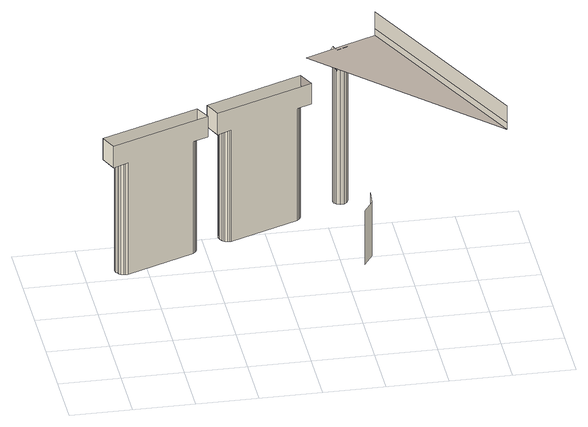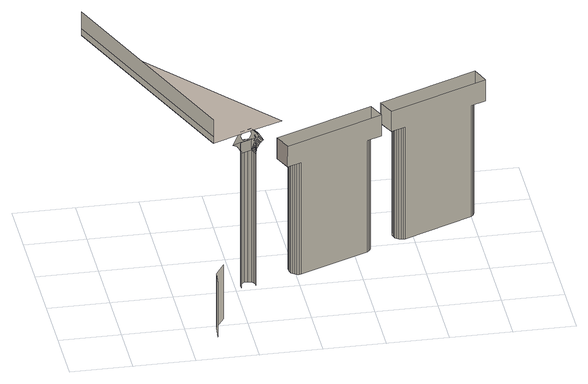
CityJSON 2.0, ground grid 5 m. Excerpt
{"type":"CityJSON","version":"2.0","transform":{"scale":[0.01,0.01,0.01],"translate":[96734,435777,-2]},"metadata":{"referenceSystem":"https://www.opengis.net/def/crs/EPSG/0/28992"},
"CityObjects":{
"bridge1":{"type":"Bridge","attributes":{"name":"Van Brienenoordbrug"},"children":["bridge1-1","bridge1-2","bridge1-3","bridge1-4","bridge1-5","bridge1-6","bridge1-7","bridge1-8","bridge1-9","bridge1-10","bridge1-11","bridge1-12","bridge1-13","bridge1-14","bridge1-15","bridge1-16","bridge1-17","bridge1-18","bridge1-19","bridge1-20","bridge1-21","bridge1-22","bridge1-23","bridge1-24","bridge1-25","bridge1-26","bridge1-27","bridge1-28","bridge1-29","bridge1-30","bridge1-31","bridge1-32","bridge1-33","bridge1-34","bridge1-35","bridge1-36","bridge1-37","bridge1-38","bridge1-39","bridge1-40","bridge1-41"],"geometry":[{"type":"MultiSurface","lod":"2","boundaries":[[[0,1,2,3,4]],[[5,6,7,8]],[[8,7,9,10]],[[11,12,6,5]],[[10,9,13,14]],[[15,16,12,11]],[[17,0,4,18,19,20,15,11,5,8,10,14,21,22,23]],[[14,13,24,21]],[[20,25,16,15]],[[21,24,26,22]],[[19,27,25,20]],[[22,26,28,23]],[[18,29,27,19]],[[23,28,30,17]],[[31,32,1,0,17,30,33,34]],[[4,3,35,36,37,38,39,29,18]],[[40,41,39,38,37]],[[34,33,42,43]],[[44,45,41,40]],[[43,42,46,47]],[[48,49,45,44]],[[47,46,50,51]],[[52,53,49,48]],[[37,36,31,34,43,47,51,54,55,56,57,52,48,44,40]],[[51,50,58,54]],[[57,59,53,52]],[[54,58,60,55]],[[56,61,59,57]],[[55,60,61,56]],[[36,35,62,32,31]],[[63,64,65,66,67]],[[68,69,70,71]],[[71,70,72,73]],[[74,75,69,68]],[[73,72,76,77]],[[78,79,75,74]],[[80,63,67,81,82,83,78,74,68,71,73,77,84,85,86]],[[77,76,87,84]],[[83,88,79,78]],[[84,87,89,85]],[[82,90,88,83]],[[85,89,91,86]],[[81,92,90,82]],[[86,91,93,80]],[[67,66,94,95,96,97,92,81]],[[98,99,100,101,102,64,63,80,93]],[[103,104,97,96]],[[99,98,105,106]],[[107,108,104,103]],[[106,105,109,110]],[[111,112,108,107]],[[110,109,113,114]],[[115,116,112,111]],[[96,95,100,99,106,110,114,117,118,119,120,115,111,107,103]],[[114,113,121,117]],[[120,122,116,115]],[[117,121,123,118]],[[119,124,122,120]],[[118,123,124,119]],[[95,94,125,126,101,100]],[[127,128,129,130,131]],[[132,133,134,135]],[[136,132,135,137]]],"semantics":{"surfaces":[{"type":"WallSurface"},{"type":"OuterCeilingSurface"}],"values":[0,0,0,0,0,0,1,0,0,0,0,0,0,0,0,0,0,0,0,0,0,0,0,1,0,0,0,0,0,0,0,0,0,0,0,0,1,0,0,0,0,0,0,0,0,0,0,0,0,0,0,0,0,1,0,0,0,0,0,1,1,0,0]}}]},
"bridge1-1":{"type":"BridgeInstallation","parents":["bridge1"],"geometry":[{"type":"MultiSurface","lod":"2","boundaries":[[[138,139,140,141]]]}]},
"bridge1-2":{"type":"BridgeInstallation","parents":["bridge1"],"geometry":[{"type":"MultiSurface","lod":"2","boundaries":[[[142,138,141,143]]]}]},
"bridge1-3":{"type":"BridgeInstallation","parents":["bridge1"],"geometry":[{"type":"MultiSurface","lod":"2","boundaries":[[[144,142,143,145]]]}]},
"bridge1-4":{"type":"BridgeInstallation","parents":["bridge1"],"geometry":[{"type":"MultiSurface","lod":"2","boundaries":[[[139,146,147,140]]]}]},
"bridge1-5":{"type":"BridgeInstallation","parents":["bridge1"],"geometry":[{"type":"MultiSurface","lod":"2","boundaries":[[[148,144,145,149]]]}]},
"bridge1-6":{"type":"BridgeInstallation","parents":["bridge1"],"geometry":[{"type":"MultiSurface","lod":"2","boundaries":[[[150,148,149,151]]]}]},
"bridge1-7":{"type":"BridgeInstallation","parents":["bridge1"],"geometry":[{"type":"MultiSurface","lod":"2","boundaries":[[[152,150,151,153]]]}]},
"bridge1-8":{"type":"BridgeInstallation","parents":["bridge1"],"geometry":[{"type":"MultiSurface","lod":"2","boundaries":[[[154,152,153,155]]]}]},
"bridge1-9":{"type":"BridgeInstallation","parents":["bridge1"],"geometry":[{"type":"MultiSurface","lod":"2","boundaries":[[[156,154,155,157]]]}]},
"bridge1-10":{"type":"BridgeInstallation","parents":["bridge1"],"geometry":[{"type":"MultiSurface","lod":"2","boundaries":[[[158,159,129,160,147,146]]]}]},
"bridge1-11":{"type":"BridgeInstallation","parents":["bridge1"],"geometry":[{"type":"MultiSurface","lod":"2","boundaries":[[[161,162,163,164,165,166,156,157]]]}]},
"bridge1-12":{"type":"BridgeInstallation","parents":["bridge1"],"geometry":[{"type":"MultiSurface","lod":"2","boundaries":[[[167,168,162,161]]]}]},
"bridge1-13":{"type":"BridgeInstallation","parents":["bridge1"],"geometry":[{"type":"MultiSurface","lod":"2","boundaries":[[[169,164,163,170,171]]]}]},
"bridge1-14":{"type":"BridgeInstallation","parents":["bridge1"],"geometry":[{"type":"MultiSurface","lod":"2","boundaries":[[[170,163,162,168,172,173,174,175,171]]]}]},
"bridge1-15":{"type":"BridgeInstallation","parents":["bridge1"],"geometry":[{"type":"MultiSurface","lod":"2","boundaries":[[[162,165,164,163]]]}]},
"bridge1-16":{"type":"BridgeInstallation","parents":["bridge1"],"geometry":[{"type":"MultiSurface","lod":"2","boundaries":[[[167,172,168]]]}]},
"bridge1-17":{"type":"BridgeInstallation","parents":["bridge1"],"geometry":[{"type":"MultiSurface","lod":"2","boundaries":[[[168,176,165,162]]]}]},
"bridge1-18":{"type":"BridgeInstallation","parents":["bridge1"],"geometry":[{"type":"MultiSurface","lod":"2","boundaries":[[[166,165,176,177]]]}]},
"bridge1-19":{"type":"BridgeInstallation","parents":["bridge1"],"geometry":[{"type":"MultiSurface","lod":"2","boundaries":[[[178,179,176,165,164,169]]]}]},
"bridge1-20":{"type":"BridgeInstallation","parents":["bridge1"],"geometry":[{"type":"MultiSurface","lod":"2","boundaries":[[[176,168,172,180,181,179]]]}]},
"bridge1-21":{"type":"BridgeInstallation","parents":["bridge1"],"geometry":[{"type":"MultiSurface","lod":"2","boundaries":[[[182,181,180,183]]]}]},
"bridge1-22":{"type":"BridgeInstallation","parents":["bridge1"],"geometry":[{"type":"MultiSurface","lod":"2","boundaries":[[[177,176,179,181]]]}]},
"bridge1-23":{"type":"BridgeInstallation","parents":["bridge1"],"geometry":[{"type":"MultiSurface","lod":"2","boundaries":[[[184,185,186]]]}]},
"bridge1-24":{"type":"BridgeInstallation","parents":["bridge1"],"geometry":[{"type":"MultiSurface","lod":"2","boundaries":[[[185,160,129,159,186]]]}]},
"bridge1-25":{"type":"BridgeInstallation","parents":["bridge1"],"geometry":[{"type":"MultiSurface","lod":"2","boundaries":[[[187,188,189]]]}]},
"bridge1-26":{"type":"BridgeInstallation","parents":["bridge1"],"geometry":[{"type":"MultiSurface","lod":"2","boundaries":[[[190,191,187]]]}]},
"bridge1-27":{"type":"BridgeInstallation","parents":["bridge1"],"geometry":[{"type":"MultiSurface","lod":"2","boundaries":[[[190,192,191]]]}]},
"bridge1-28":{"type":"BridgeInstallation","parents":["bridge1"],"geometry":[{"type":"MultiSurface","lod":"2","boundaries":[[[193,194,181,179,178,195]]]}]},
"bridge1-29":{"type":"BridgeInstallation","parents":["bridge1"],"geometry":[{"type":"MultiSurface","lod":"2","boundaries":[[[196,197,193,195]]]}]},
"bridge1-30":{"type":"BridgeInstallation","parents":["bridge1"],"geometry":[{"type":"MultiSurface","lod":"2","boundaries":[[[197,198,199,194,193]]]}]},
"bridge1-31":{"type":"BridgeInstallation","parents":["bridge1"],"geometry":[{"type":"MultiSurface","lod":"2","boundaries":[[[200,139,201,202,203,204,205]]]}]},
"bridge1-32":{"type":"BridgeInstallation","parents":["bridge1"],"geometry":[{"type":"MultiSurface","lod":"2","boundaries":[[[181,194,199,206,207,208,209,210,211,212,213,214,215,216,203,202,201,139,138,142,144,148,150,152,154,156,166,177]]]}]},
"bridge1-33":{"type":"BridgeInstallation","parents":["bridge1"],"geometry":[{"type":"MultiSurface","lod":"2","boundaries":[[[139,201,202,203,217,218,158,146],[219,220,221,222,223,224,225,226,227,228,229,230]]]}]},
"bridge1-34":{"type":"BridgeInstallation","parents":["bridge1"],"geometry":[{"type":"MultiSurface","lod":"2","boundaries":[[[231,206,199,194,181,182,232]]]}]},
"bridge1-35":{"type":"BridgeInstallation","parents":["bridge1"],"geometry":[{"type":"MultiSurface","lod":"2","boundaries":[[[196,233,198,197]]]}]},
"bridge1-36":{"type":"BridgeInstallation","parents":["bridge1"],"geometry":[{"type":"MultiSurface","lod":"2","boundaries":[[[234,235,206,199,198,233]]]}]},
"bridge1-37":{"type":"BridgeInstallation","parents":["bridge1"],"geometry":[{"type":"MultiSurface","lod":"2","boundaries":[[[207,206,235,236]]]}]},
"bridge1-38":{"type":"BridgeInstallation","parents":["bridge1"],"geometry":[{"type":"MultiSurface","lod":"2","boundaries":[[[237,238,239,236,235,234]]]}]},
"bridge1-39":{"type":"BridgeInstallation","parents":["bridge1"],"geometry":[{"type":"MultiSurface","lod":"2","boundaries":[[[207,236,239,208]]]}]},
"bridge1-40":{"type":"BridgeInstallation","parents":["bridge1"],"geometry":[{"type":"MultiSurface","lod":"2","boundaries":[[[240,241,242,243]]]}]},
"bridge1-41":{"type":"BridgeInstallation","parents":["bridge1"],"geometry":[{"type":"MultiSurface","lod":"2","boundaries":[[[243,242,127,131]]]}]}
},
"vertices":[
[76,754,1496],[76,754,1688],[46,824,1685],[17,895,1683],[17,895,1496],[107,869,1496],[107,869,499],[112,852,499],[112,852,1496],[120,837,499],[120,837,1496],[106,886,1496],[106,886,499],[132,824,499],[132,824,1496],[108,903,1496],[108,903,499],[198,805,1496],[138,946,1496],[125,934,1496],[115,920,1496],[146,814,1496],[163,807,1496],[180,804,1496],[146,814,499],[115,920,499],[163,807,499],[125,934,499],[180,804,499],[138,946,499],[198,805,499],[880,1094,1496],[880,1094,1680],[759,1043,493],[759,1043,1496],[821,1234,1675],[821,1234,1496],[700,1183,1496],[700,1183,494],[700,1183,493],[717,1184,1496],[717,1184,493],[772,1054,493],[772,1054,1496],[734,1182,1496],[734,1182,493],[782,1069,493],[782,1069,1496],[751,1175,1496],[751,1175,493],[789,1085,493],[789,1085,1496],[765,1165,1496],[765,1165,493],[791,1102,1496],[790,1120,1496],[785,1137,1496],[777,1152,1496],[791,1102,493],[777,1152,493],[790,1120,493],[785,1137,493],[851,1164,1678],[964,1130,1486],[964,1130,1679],[935,1200,1677],[905,1270,1674],[905,1270,1486],[995,1244,1486],[995,1244,489],[1000,1227,489],[1000,1227,1486],[1008,1212,489],[1008,1212,1486],[993,1262,1486],[993,1262,489],[1020,1199,489],[1020,1199,1486],[996,1279,1486],[996,1279,489],[1085,1181,1486],[1026,1321,1486],[1013,1310,1486],[1003,1295,1486],[1034,1189,1486],[1051,1183,1486],[1068,1180,1486],[1034,1189,489],[1003,1295,489],[1051,1183,489],[1013,1310,489],[1068,1180,489],[1026,1321,489],[1085,1181,489],[1706,1609,1667],[1709,1610,1486],[1588,1559,1486],[1588,1559,483],[1647,1418,483],[1647,1418,1486],[1768,1470,1486],[1766,1469,1672],[1688,1436,1672],[1605,1560,1486],[1605,1560,483],[1660,1430,483],[1660,1430,1486],[1623,1557,1486],[1623,1557,483],[1670,1444,483],[1670,1444,1486],[1639,1551,1486],[1639,1551,483],[1677,1461,483],[1677,1461,1486],[1653,1541,1486],[1653,1541,483],[1679,1478,1486],[1678,1495,1486],[1673,1512,1486],[1665,1528,1486],[1679,1478,483],[1665,1528,483],[1678,1495,483],[1673,1512,483],[1736,1539,1669],[1737,1537,1669],[3055,66,1926],[1738,1540,1863],[1984,1644,1863],[2073,1681,1863],[2326,1788,1863],[2253,1514,529],[2173,1392,529],[2173,1392,47],[2253,1514,47],[2266,1661,529],[2266,1661,47],
[1936,1589,1762],[1928,1585,1766],[1904,1641,1766],[1912,1645,1762],
[1945,1593,1756],[1921,1649,1756],
[1952,1596,1750],[1928,1652,1750],
[1970,1603,1840],[1945,1659,1840],
[1959,1599,1743],[1935,1655,1743],
[1966,1602,1735],[1942,1658,1735],
[1972,1604,1727],[1948,1660,1727],
[1977,1607,1718],[1954,1663,1718],
[1982,1609,1709],[1958,1665,1709],
[1997,1615,1864],[1989,1633,1864],[1971,1670,1862],
[1962,1666,1699],[1970,1648,1699],[1971,1638,1705],[1976,1632,1701],[1978,1630,1699],[1986,1610,1699],
[1965,1668,1690],[1968,1661,1690],
[1976,1632,483],[1971,1638,1688],[1971,1638,483],
[1967,1669,1683],[1967,1669,1766],[1967,1670,1766],[1967,1670,483],
[1986,1619,1690],
[1990,1612,1690],
[1991,1613,483],[1991,1613,1683],
[1968,1669,1679],[1992,1613,1679],
[1994,1614,1669],[1970,1670,1669],
[1973,1671,1864],[1972,1671,1863],[1985,1644,1864],
[1974,1672,1812],[1979,1673,1836],[1978,1675,1836],
[1981,1675,1790],[1981,1674,1790],
[1984,1676,1787],
[2020,1602,1766],[1992,1613,1766],[2020,1602,483],
[2051,1606,483],[2051,1606,1766],
[2076,1625,1766],[2088,1654,1766],
[2018,1604,1766],[1994,1614,1766],[2084,1652,1766],[2152,1681,1766],[2077,1628,1766],[2050,1608,1766],
[2088,1654,1686],[2089,1654,1690],[2092,1656,1699],[2096,1658,1709],[2101,1660,1718],[2107,1662,1727],[2113,1665,1735],[2120,1668,1743],[2127,1671,1750],[2135,1674,1756],[2143,1678,1762],
[2110,1663,1840],[2084,1652,1864],[2082,1651,1820],[2077,1649,1797],[2063,1643,1779],[2042,1634,1772],[2021,1625,1776],[2005,1618,1792],[1998,1615,1815],[2002,1617,1838],[2017,1623,1855],[2037,1632,1863],[2059,1641,1858],[2075,1648,1842],
[2086,1653,1679],[2084,1652,1669],
[2076,1625,483],
[2088,1654,483],[2088,1654,1687],
[2088,1657,1690],
[2084,1686,483],[2084,1686,1708],[2086,1671,1699],
[2326,1788,2074],[3055,66,2137],[3055,66,1987],[2326,1788,1924]
]}
